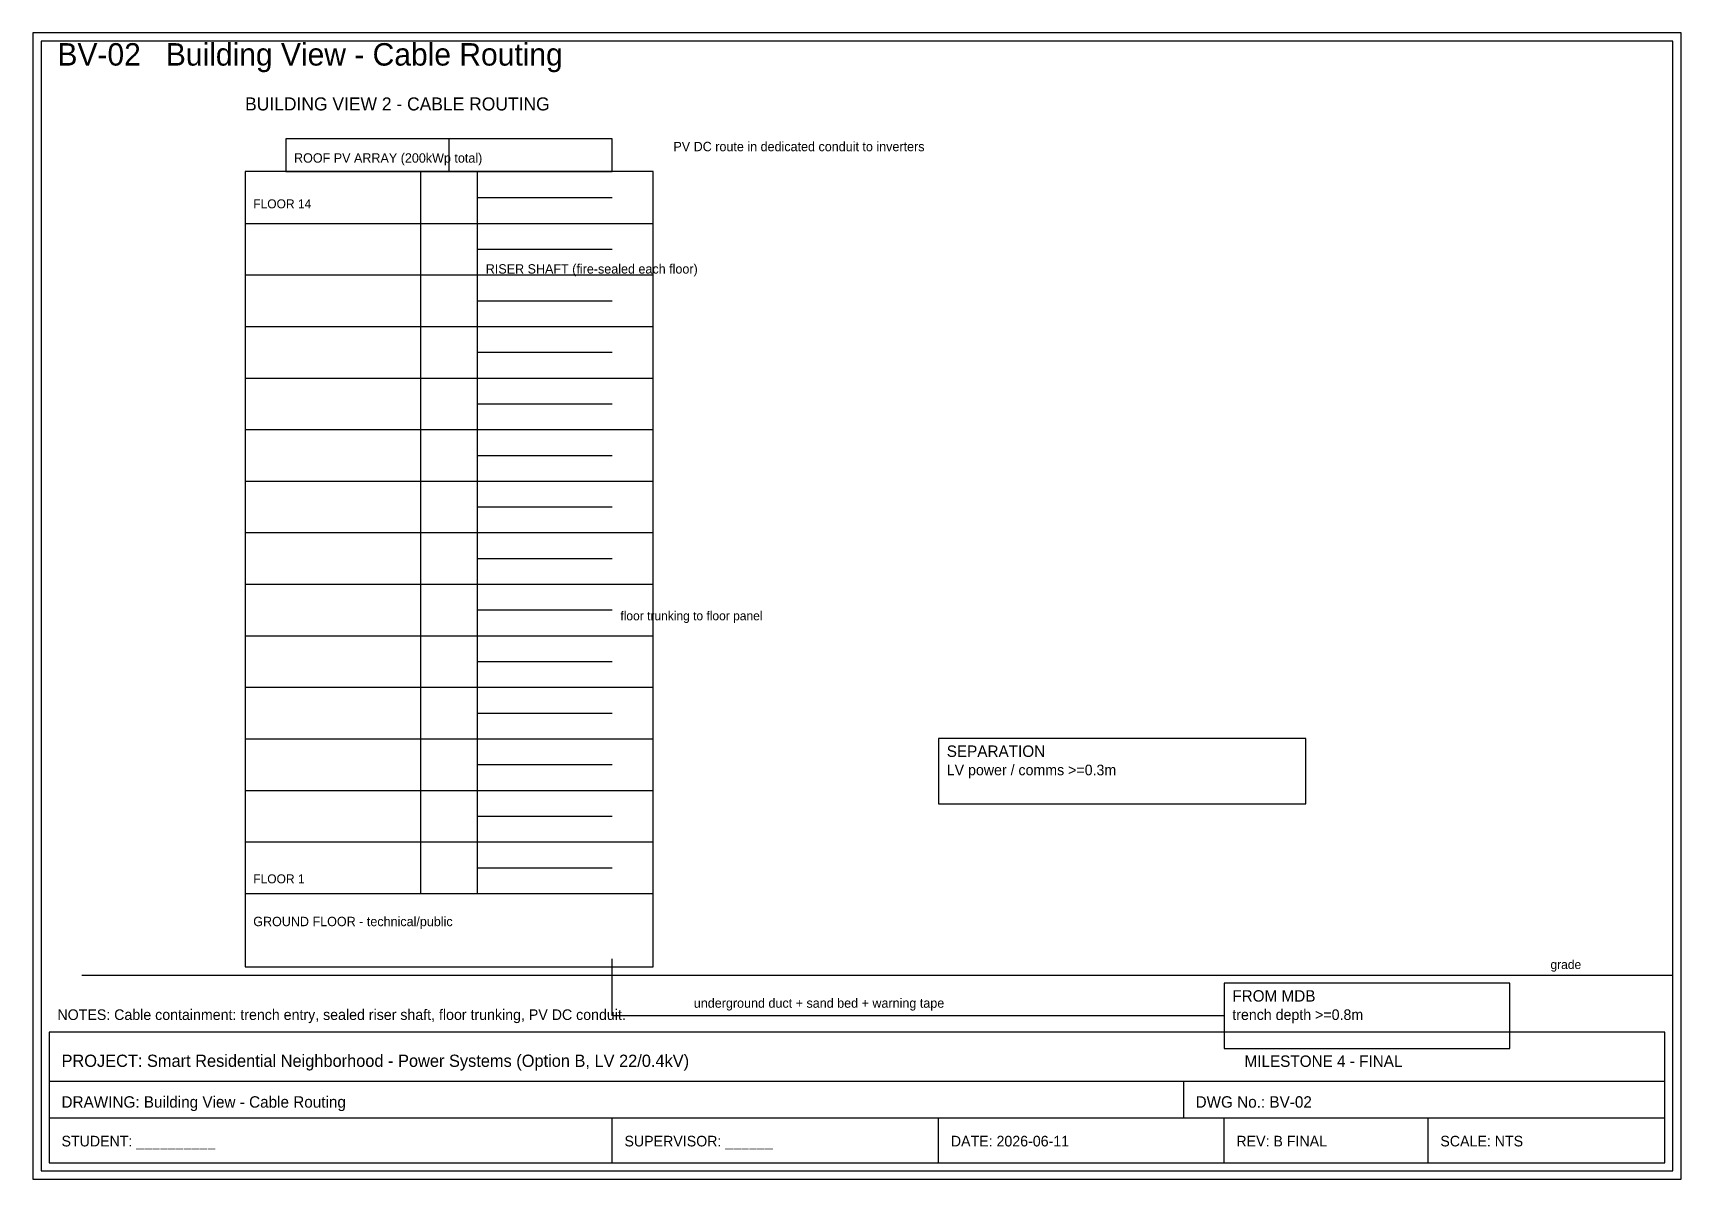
# Model space of a CAD drawing. Header units: millimetres. Extents: x 8 to 412, y 8 to 289.
import ezdxf

# ---------------------------------------------------------------- set-up
doc = ezdxf.new("R2010")
doc.units = ezdxf.units.MM
for name, color, linetype in [('E_CABLES', 3, 'CONTINUOUS'), ('E_DIMENSIONS', 8, 'CONTINUOUS'), ('E_POWER_MAIN', 1, 'CONTINUOUS'), ('E_PV', 2, 'CONTINUOUS'), ('E_TEXT', 7, 'CONTINUOUS'), ('E_TITLE_BLOCK', 7, 'CONTINUOUS')]:
    doc.layers.add(name, color=color, linetype=linetype)

msp = doc.modelspace()

# ---------------------------------------------------------------- linework, layer by layer
at = {"layer": 'E_CABLES'}
for p, q in [((117, 255), (103, 255)), ((103, 255), (103, 78)), ((117, 78), (117, 255)), ((117, 248.64), (150, 248.64)), ((117, 236), (150, 236)), ((117, 223.36), (150, 223.36)), ((117, 210.72), (150, 210.72)), ((117, 198.08), (150, 198.08)), ((117, 185.44), (150, 185.44)), ((117, 172.8), (150, 172.8)), ((117, 160.16), (150, 160.16)), ((117, 147.52), (150, 147.52)), ((117, 134.88), (150, 134.88)), ((117, 122.24), (150, 122.24)), ((320, 116), (230, 116)), ((230, 116), (230, 100)), ((320, 100), (320, 116)), ((117, 109.6), (150, 109.6)), ((117, 96.96), (150, 96.96)), ((230, 100), (320, 100)), ((117, 84.32), (150, 84.32)), ((103, 78), (117, 78)), ((150, 48), (150, 62)), ((300, 48), (150, 48))]:
    msp.add_line(p, q, dxfattribs=at)
at = {"layer": 'E_DIMENSIONS'}
for p, q in [((60, 242.32), (160, 242.32)), ((60, 229.68), (160, 229.68)), ((60, 217.04), (160, 217.04)), ((60, 204.4), (160, 204.4)), ((60, 191.76), (160, 191.76)), ((60, 179.12), (160, 179.12)), ((60, 166.48), (160, 166.48)), ((60, 153.84), (160, 153.84)), ((60, 141.2), (160, 141.2)), ((60, 128.56), (160, 128.56)), ((60, 115.92), (160, 115.92)), ((60, 103.28), (160, 103.28)), ((60, 90.64), (160, 90.64)), ((20, 58), (410, 58))]:
    msp.add_line(p, q, dxfattribs=at)
at = {"layer": 'E_POWER_MAIN'}
for p, q in [((160, 255), (60, 255)), ((60, 255), (60, 60)), ((160, 60), (160, 255)), ((60, 78), (160, 78)), ((60, 60), (160, 60)), ((370, 56), (300, 56)), ((300, 56), (300, 40)), ((370, 40), (370, 56)), ((300, 40), (370, 40))]:
    msp.add_line(p, q, dxfattribs=at)
at = {"layer": 'E_PV'}
for p, q in [((150, 263), (70, 263)), ((70, 263), (70, 255)), ((110, 263), (85, 263)), ((110, 255), (110, 263)), ((150, 255), (150, 263)), ((70, 255), (150, 255))]:
    msp.add_line(p, q, dxfattribs=at)
at = {"layer": 'E_TITLE_BLOCK'}
for p, q in [((412, 289), (8, 289)), ((8, 289), (8, 8)), ((410, 287), (10, 287)), ((10, 287), (10, 10)), ((410, 10), (410, 287)), ((412, 8), (412, 289)), ((408, 44), (12, 44)), ((12, 44), (12, 12)), ((408, 12), (408, 44)), ((12, 32), (408, 32)), ((290, 32), (290, 23)), ((12, 23), (408, 23)), ((150, 12), (150, 23)), ((230, 12), (230, 23)), ((300, 12), (300, 23)), ((350, 12), (350, 23)), ((10, 10), (410, 10)), ((12, 12), (408, 12)), ((8, 8), (412, 8))]:
    msp.add_line(p, q, dxfattribs=at)

# ---------------------------------------------------------------- texts
at = {"layer": 'E_CABLES'}
for s, height, p in [('RISER SHAFT (fire-sealed each floor)', 2.3, (119, 230)), ('floor trunking to floor panel', 2.2, (152, 145)), ('underground duct + sand bed + warning tape', 2.3, (170, 50))]:
    msp.add_text(s, height=height, dxfattribs=at).set_placement(p)
at = {"layer": 'E_DIMENSIONS'}
for s, height, p in [('grade', 2.2, (380, 59.5)), ('NOTES: Cable containment: trench entry, sealed riser shaft, floor trunking, PV DC conduit.', 2.6, (14, 47))]:
    msp.add_text(s, height=height, dxfattribs=at).set_placement(p)
at = {"layer": 'E_PV'}
msp.add_text('PV DC route in dedicated conduit to inverters', height=2.3, dxfattribs=at).set_placement((165, 260))
at = {"layer": 'E_TEXT'}
for s, height, p in [('BUILDING VIEW 2 - CABLE ROUTING', 3.2, (60, 270)), ('ROOF PV ARRAY (200kWp total)', 2.3, (72, 257.2)), ('FLOOR 14', 2.2, (62, 246)), ('SEPARATION', 2.8, (232, 111.5)), ('LV power / comms >=0.3m', 2.6, (232, 107)), ('FLOOR 1', 2.2, (62, 80.5)), ('GROUND FLOOR - technical/public', 2.3, (62, 70)), ('FROM MDB', 2.8, (302, 51.5)), ('trench depth >=0.8m', 2.6, (302, 47))]:
    msp.add_text(s, height=height, dxfattribs=at).set_placement(p)
at = {"layer": 'E_TITLE_BLOCK'}
for s, height, p in [('BV-02   Building View - Cable Routing', 5.5, (14, 281)), ('PROJECT: Smart Residential Neighborhood - Power Systems (Option B, LV 22/0.4kV)', 3, (15, 35.5)), ('MILESTONE 4 - FINAL', 2.8, (305, 35.5)), ('DRAWING: Building View - Cable Routing', 2.8, (15, 25.5)), ('DWG No.: BV-02', 2.8, (293, 25.5)), ('STUDENT: __________', 2.6, (15, 16)), ('SUPERVISOR: ______', 2.6, (153, 16)), ('DATE: 2026-06-11', 2.6, (233, 16)), ('REV: B FINAL', 2.6, (303, 16)), ('SCALE: NTS', 2.6, (353, 16))]:
    msp.add_text(s, height=height, dxfattribs=at).set_placement(p)

doc.saveas('drawing.dxf')
